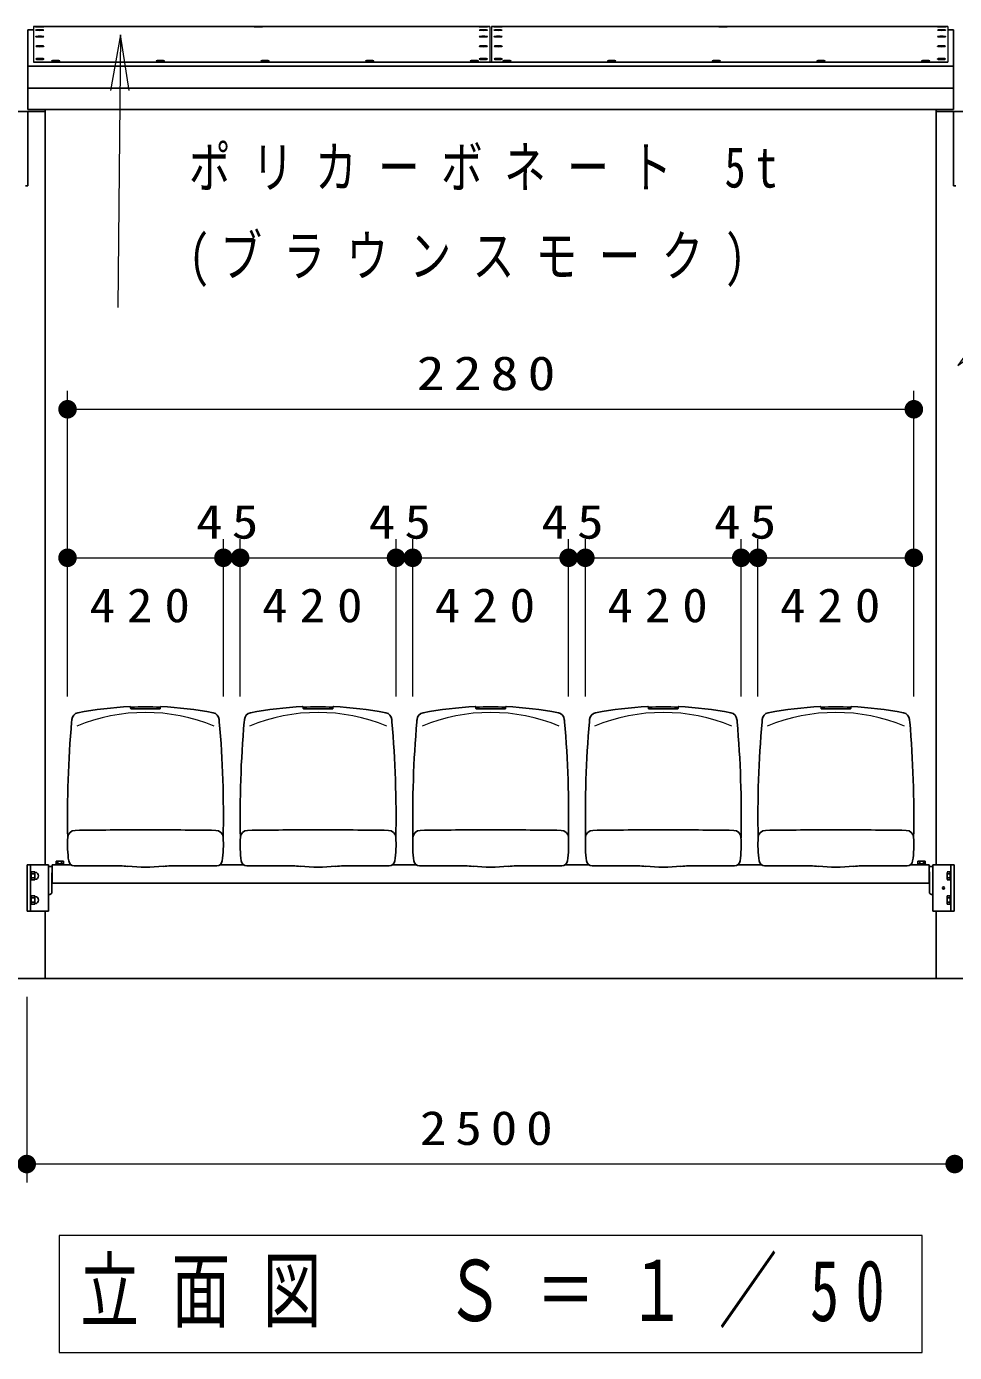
# Model space of a CAD drawing. Units: millimetres on the paper, scale 1:50. Extents: x -365 to 12, y -38 to 257.
# Drawn here: x -288.4 to -238.4, y 67 to 138.4 of the extents above; entities that cross this region are included whole.
import ezdxf

# ---------------------------------------------------------------- set-up
doc = ezdxf.new("R2010")
doc.units = ezdxf.units.MM
doc.layers.add('LY_1', color=7, linetype='Continuous', lineweight=25)
doc.styles.add('ＭＳ ゴシック', font='')
doc.styles.get('ＭＳ ゴシック').set_extended_font_data('MS Gothic')

# ---------------------------------------------------------------- blocks, each defined once
blk = doc.blocks.new('filled_dot')
at = {"color": 0, "linetype": 'Continuous', "lineweight": -2, "const_width": 1.25}
blk.add_lwpolyline([(-0.625, 0, 1), (0.625, 0, 1)], format="xyb", close=True, dxfattribs=at)
blk = doc.blocks.new('open_arrow')
at = {"color": 0, "linetype": 'Continuous', "lineweight": -2}
blk.add_lwpolyline([(7.5, 1.25), (0, 0), (7.5, -1.25)], dxfattribs=at)

msp = doc.modelspace()

# ---------------------------------------------------------------- linework, layer by layer
at = {"layer": 'LY_1'}
for p, q in [((-288.285, 138.261), (-288.285, 133.971)), ((-288.285, 138.261), (-287.985, 138.261)), ((-238.405, 138.261), (-238.705, 138.261)), ((-238.405, 138.261), (-238.405, 133.971)), ((-288.285, 136.303), (-238.405, 136.303)), ((-288.285, 135.118), (-238.405, 135.118)), ((-288.285, 133.971), (-238.405, 133.971)), ((-282.745, 101.714), (-282.745, 101.774)), ((-281.945, 101.684), (-282.715, 101.684)), ((-281.945, 101.684), (-281.175, 101.684)), ((-281.145, 101.714), (-281.145, 101.774)), ((-273.445, 101.714), (-273.445, 101.774)), ((-272.645, 101.684), (-273.415, 101.684)), ((-272.645, 101.684), (-271.875, 101.684)), ((-271.845, 101.714), (-271.845, 101.774)), ((-264.145, 101.714), (-264.145, 101.774)), ((-263.345, 101.684), (-264.115, 101.684)), ((-263.345, 101.684), (-262.575, 101.684)), ((-262.545, 101.714), (-262.545, 101.774)), ((-254.845, 101.714), (-254.845, 101.774)), ((-254.045, 101.684), (-254.815, 101.684)), ((-254.045, 101.684), (-253.275, 101.684)), ((-253.245, 101.714), (-253.245, 101.774)), ((-245.545, 101.714), (-245.545, 101.774)), ((-244.745, 101.684), (-245.515, 101.684)), ((-244.745, 101.684), (-243.975, 101.684)), ((-243.945, 101.714), (-243.945, 101.774)), ((-288.325, 93.286), (-287.165, 93.286)), ((-288.325, 90.786), (-288.325, 93.286)), ((-288.145, 90.786), (-288.145, 93.286)), ((-288.099, 92.926), (-288.145, 92.926)), ((-288.099, 92.446), (-288.099, 92.926)), ((-287.899, 92.905), (-288.099, 92.905)), ((-287.899, 92.466), (-287.899, 92.905)), ((-287.165, 93.286), (-287.345, 93.286)), ((-287.165, 90.786), (-287.165, 93.286)), ((-286.965, 93.186), (-287.165, 93.186)), ((-286.965, 92.286), (-286.965, 93.286)), ((-286.965, 93.286), (-285.951, 93.286)), ((-286.775, 93.286), (-286.775, 93.332)), ((-286.355, 93.332), (-286.775, 93.332)), ((-286.761, 93.472), (-286.761, 93.332)), ((-286.369, 93.472), (-286.761, 93.472)), ((-286.663, 93.472), (-286.663, 93.332)), ((-286.467, 93.472), (-286.467, 93.332)), ((-286.369, 93.472), (-286.369, 93.332)), ((-286.355, 93.286), (-286.355, 93.332)), ((-283.724, 93.235), (-285.784, 93.235)), ((-280.166, 93.235), (-278.106, 93.235)), ((-277.94, 93.286), (-276.651, 93.286)), ((-274.424, 93.235), (-276.484, 93.235)), ((-270.866, 93.235), (-268.806, 93.235)), ((-268.64, 93.286), (-267.351, 93.286)), ((-265.124, 93.235), (-267.184, 93.235)), ((-261.566, 93.235), (-259.506, 93.235)), ((-259.34, 93.286), (-258.051, 93.286)), ((-255.824, 93.235), (-257.884, 93.235)), ((-252.266, 93.235), (-250.206, 93.235)), ((-250.04, 93.286), (-248.751, 93.286)), ((-246.524, 93.235), (-248.584, 93.235)), ((-242.966, 93.235), (-240.906, 93.235)), ((-240.74, 93.286), (-239.725, 93.286)), ((-240.335, 93.286), (-240.335, 93.332)), ((-240.335, 93.332), (-239.915, 93.332)), ((-240.321, 93.472), (-240.321, 93.332)), ((-240.321, 93.472), (-239.929, 93.472)), ((-240.223, 93.472), (-240.223, 93.332)), ((-240.027, 93.472), (-240.027, 93.332)), ((-239.929, 93.472), (-239.929, 93.332)), ((-239.915, 93.286), (-239.915, 93.332)), ((-239.725, 92.286), (-239.725, 93.286)), ((-239.725, 93.186), (-239.525, 93.186)), ((-239.525, 93.286), (-239.345, 93.286)), ((-239.525, 93.286), (-238.365, 93.286)), ((-239.525, 90.786), (-239.525, 93.286)), ((-238.591, 92.905), (-238.751, 92.905)), ((-238.751, 92.496), (-238.751, 92.876)), ((-238.591, 92.446), (-238.591, 92.926)), ((-238.545, 92.926), (-238.591, 92.926)), ((-238.545, 90.786), (-238.545, 93.286)), ((-238.365, 90.786), (-238.365, 93.286)), ((-288.099, 92.446), (-288.145, 92.446)), ((-287.899, 92.795), (-288.099, 92.795)), ((-287.899, 92.576), (-288.099, 92.576)), ((-287.899, 92.466), (-288.099, 92.466)), ((-286.985, 91.806), (-286.985, 92.836)), ((-286.965, 92.286), (-239.725, 92.286)), ((-239.705, 91.806), (-239.705, 92.836)), ((-238.591, 92.795), (-238.751, 92.795)), ((-238.591, 92.576), (-238.751, 92.576)), ((-238.591, 92.466), (-238.751, 92.466)), ((-238.545, 92.446), (-238.591, 92.446)), ((-288.099, 91.626), (-288.145, 91.626)), ((-288.099, 91.146), (-288.099, 91.626)), ((-287.899, 91.605), (-288.099, 91.605)), ((-287.899, 91.495), (-288.099, 91.495)), ((-287.899, 91.166), (-287.899, 91.605)), ((-287.105, 91.686), (-287.165, 91.686)), ((-239.585, 91.686), (-239.525, 91.686)), ((-238.591, 91.605), (-238.751, 91.605)), ((-238.751, 91.166), (-238.751, 91.605)), ((-238.591, 91.495), (-238.751, 91.495)), ((-238.545, 91.626), (-238.591, 91.626)), ((-238.591, 91.146), (-238.591, 91.626)), ((-288.325, 90.786), (-287.165, 90.786)), ((-288.099, 91.146), (-288.145, 91.146)), ((-287.899, 91.276), (-288.099, 91.276)), ((-287.899, 91.166), (-288.099, 91.166)), ((-287.345, 90.786), (-287.345, 87.162)), ((-239.525, 90.786), (-238.365, 90.786)), ((-239.345, 90.786), (-239.345, 87.162)), ((-238.591, 91.276), (-238.751, 91.276)), ((-238.591, 91.166), (-238.751, 91.166)), ((-238.545, 91.146), (-238.591, 91.146))]:
    msp.add_line(p, q, dxfattribs=at)
at = {"layer": 'LY_1', "color": 4, "lineweight": 13}
for p, q in [((-287.985, 138.441), (-287.985, 136.527)), ((-263.395, 138.441), (-263.395, 136.527)), ((-263.295, 138.441), (-263.295, 136.527)), ((-238.705, 138.441), (-238.705, 136.527))]:
    msp.add_line(p, q, dxfattribs=at)
at = {"layer": 'LY_1', "color": 4}
for p, q in [((-287.985, 138.441), (-263.395, 138.441)), ((-238.705, 138.441), (-263.295, 138.441)), ((-238.705, 136.527), (-287.985, 136.527))]:
    msp.add_line(p, q, dxfattribs=at)
at = {"layer": 'LY_1', "color": 150, "lineweight": 13}
msp.add_line((-283.297, 137.996), (-283.429, 123.301), dxfattribs=at)
at = {"layer": 'LY_1', "color": 211}
for p, q in [((-289.345, 133.862), (-287.345, 133.862)), ((-288.285, 133.862), (-288.285, 129.862)), ((-287.345, 133.971), (-287.345, 93.286)), ((-239.345, 133.971), (-239.345, 93.286)), ((-239.345, 133.862), (-237.345, 133.862)), ((-238.405, 133.862), (-238.405, 129.862)), ((-288.405, 129.862), (-288.285, 129.862)), ((-238.405, 129.862), (-238.285, 129.862))]:
    msp.add_line(p, q, dxfattribs=at)
at = {"layer": 'LY_1', "lineweight": 13}
for p, q in [((-286.145, 102.354), (-286.145, 118.822)), ((-240.545, 102.354), (-240.545, 118.822)), ((-286.145, 117.822), (-240.545, 117.822)), ((-277.745, 102.354), (-277.745, 110.822)), ((-276.845, 102.354), (-276.845, 110.822)), ((-268.445, 102.354), (-268.445, 110.822)), ((-267.545, 102.354), (-267.545, 110.822)), ((-259.145, 102.354), (-259.145, 110.822)), ((-258.245, 102.354), (-258.245, 110.822)), ((-249.845, 102.354), (-249.845, 110.822)), ((-248.945, 102.354), (-248.945, 110.822)), ((-286.145, 109.822), (-277.745, 109.822)), ((-277.745, 109.822), (-276.845, 109.822)), ((-276.845, 109.822), (-268.445, 109.822)), ((-268.445, 109.822), (-267.545, 109.822)), ((-267.545, 109.822), (-259.145, 109.822)), ((-259.145, 109.822), (-258.245, 109.822)), ((-258.245, 109.822), (-249.845, 109.822)), ((-249.845, 109.822), (-248.945, 109.822)), ((-248.945, 109.822), (-240.545, 109.822)), ((-288.345, 86.162), (-288.345, 76.162)), ((-288.345, 77.162), (-338.345, 77.162)), ((-238.345, 77.162), (-288.345, 77.162)), ((-240.095, 73.312), (-286.595, 73.312)), ((-286.595, 73.312), (-286.595, 67.012)), ((-240.095, 67.012), (-240.095, 73.312)), ((-286.595, 67.012), (-240.095, 67.012))]:
    msp.add_line(p, q, dxfattribs=at)
at = {"layer": 'LY_1', "color": 150}
msp.add_line((-343.345, 87.162), (-183.345, 87.162), dxfattribs=at)
at = {"layer": 'LY_1'}
msp.add_circle((-238.945, 92.036), 0.06, dxfattribs=at)
for centre, radius, start, end in [((-285.515, 101.078), 0.4, 101.01981, 174.89008), ((-281.945, 82.748), 19.074, 92.49797, 101.01981), ((-282.775, 101.774), 0.03, 0, 92.49767), ((-281.945, 82.748), 19.044, 87.59239, 92.40762), ((-282.715, 101.714), 0.03, 179.99998, 270.00003), ((-281.175, 101.714), 0.03, 269.99997, 0.00002), ((-281.115, 101.774), 0.03, 87.50232, 180), ((-281.945, 82.748), 19.074, 78.98019, 87.50205), ((-278.376, 101.078), 0.4, 5.10992, 78.98019), ((-276.215, 101.078), 0.4, 101.01981, 174.89008), ((-272.645, 82.748), 19.074, 92.49799, 101.01981), ((-273.475, 101.774), 0.03, 0, 92.49767), ((-272.645, 82.748), 19.044, 87.59239, 92.40762), ((-273.415, 101.714), 0.03, 179.99998, 270.00003), ((-271.875, 101.714), 0.03, 269.99997, 0.00002), ((-271.815, 101.774), 0.03, 87.50232, 180), ((-272.645, 82.748), 19.074, 78.98019, 87.50204), ((-269.076, 101.078), 0.4, 5.10992, 78.98019), ((-266.915, 101.078), 0.4, 101.01981, 174.89008), ((-263.345, 82.748), 19.074, 92.49799, 101.01981), ((-264.175, 101.774), 0.03, 0, 92.49767), ((-263.345, 82.748), 19.044, 87.59239, 92.40762), ((-264.115, 101.714), 0.03, 179.99998, 270.00003), ((-262.575, 101.714), 0.03, 269.99997, 0.00002), ((-262.515, 101.774), 0.03, 87.50232, 180), ((-263.345, 82.748), 19.074, 78.98019, 87.50204), ((-259.776, 101.078), 0.4, 5.10992, 78.98019), ((-257.615, 101.078), 0.4, 101.01981, 174.89008), ((-254.045, 82.748), 19.074, 92.49799, 101.01981), ((-254.875, 101.774), 0.03, 0, 92.49767), ((-254.045, 82.748), 19.044, 87.59239, 92.40763), ((-254.815, 101.714), 0.03, 179.99998, 270.00003), ((-253.275, 101.714), 0.03, 269.99997, 0.00002), ((-253.215, 101.774), 0.03, 87.50232, 180), ((-254.045, 82.748), 19.074, 78.98019, 87.50204), ((-250.476, 101.078), 0.4, 5.10992, 78.98019), ((-248.315, 101.078), 0.4, 101.01981, 174.89008), ((-244.745, 82.748), 19.074, 92.49799, 101.01981), ((-245.575, 101.774), 0.03, 0, 92.49767), ((-244.745, 82.748), 19.044, 87.59239, 92.40763), ((-245.515, 101.714), 0.03, 179.99998, 270.00003), ((-243.975, 101.714), 0.03, 269.99997, 0.00002), ((-243.915, 101.774), 0.03, 87.50232, 180), ((-244.745, 82.748), 19.074, 78.98019, 87.50204), ((-241.176, 101.078), 0.4, 5.10992, 78.98019), ((-227.719, 95.91), 58.426, 175.01301, 181.15295), ((-227.719, 95.91), 58.426, 174.89008, 175.013), ((-336.171, 95.91), 58.426, 4.987, 5.10992), ((-336.171, 95.91), 58.426, 358.84704, 4.98699), ((-218.419, 95.91), 58.426, 175.01301, 181.15295), ((-218.419, 95.91), 58.426, 174.89008, 175.013), ((-326.871, 95.91), 58.426, 4.987, 5.10992), ((-326.871, 95.91), 58.426, 358.84704, 4.98699), ((-209.119, 95.91), 58.426, 175.01301, 181.15295), ((-209.119, 95.91), 58.426, 174.89008, 175.013), ((-317.571, 95.91), 58.426, 4.987, 5.10992), ((-317.571, 95.91), 58.426, 358.84704, 4.98699), ((-199.819, 95.91), 58.426, 175.01301, 181.15295), ((-199.819, 95.91), 58.426, 174.89008, 175.013), ((-308.271, 95.91), 58.426, 4.987, 5.10992), ((-308.271, 95.91), 58.426, 358.84704, 4.98699), ((-190.519, 95.91), 58.426, 175.01301, 181.15295), ((-190.519, 95.91), 58.426, 174.89008, 175.013), ((-298.971, 95.91), 58.426, 4.987, 5.10992), ((-298.971, 95.91), 58.426, 358.84704, 4.98699), ((-285.733, 94.737), 0.4, 91.10358, 176.14401), ((-282.496, -105.597), 200.76, 89.84289, 90.92603), ((-281.395, -105.597), 200.76, 89.07397, 90.1571), ((-278.158, 94.737), 0.4, 3.85599, 88.89642), ((-276.433, 94.737), 0.4, 91.10358, 176.14401), ((-273.196, -105.597), 200.76, 89.84289, 90.92603), ((-272.095, -105.597), 200.76, 89.07397, 90.1571), ((-268.858, 94.737), 0.4, 3.85599, 88.89642), ((-267.133, 94.737), 0.4, 91.10358, 176.14401), ((-263.896, -105.597), 200.76, 89.84289, 90.92603), ((-262.795, -105.597), 200.76, 89.07397, 90.1571), ((-259.558, 94.737), 0.4, 3.85599, 88.89642), ((-257.833, 94.737), 0.4, 91.10358, 176.14401), ((-254.596, -105.597), 200.76, 89.84289, 90.92603), ((-253.495, -105.597), 200.76, 89.07397, 90.1571), ((-250.258, 94.737), 0.4, 3.85599, 88.89642), ((-248.533, 94.737), 0.4, 91.10358, 176.14401), ((-245.296, -105.597), 200.76, 89.84289, 90.92603), ((-244.195, -105.597), 200.76, 89.07397, 90.1571), ((-240.958, 94.737), 0.4, 3.85599, 88.89642), ((-280.179, 94.362), 5.966, 176.14401, 188.39203), ((-283.712, 94.362), 5.966, 351.60797, 3.85599), ((-270.879, 94.362), 5.966, 176.14401, 188.39203), ((-274.412, 94.362), 5.966, 351.60797, 3.85599), ((-261.579, 94.362), 5.966, 176.14401, 188.39203), ((-265.112, 94.362), 5.966, 351.60797, 3.85599), ((-252.279, 94.362), 5.966, 176.14401, 188.39203), ((-255.812, 94.362), 5.966, 351.60797, 3.85599), ((-242.979, 94.362), 5.966, 176.14401, 188.39203), ((-246.512, 94.362), 5.966, 351.60797, 3.85599), ((-287.899, 92.686), 0.194, 270, 90), ((-286.815, 92.836), 0.17, 151.92752, 180), ((-285.784, 93.535), 0.3, 188.39202, 270), ((-283.724, 83.235), 10, 85.23509, 89.99999), ((-281.945, 104.579), 11.417, 265.23494, 274.76502), ((-280.166, 83.235), 10, 90.00001, 94.76491), ((-278.106, 93.535), 0.3, 270, 351.60798), ((-276.484, 93.535), 0.3, 188.39202, 270), ((-274.424, 83.235), 10, 85.23509, 89.99999), ((-272.645, 104.579), 11.417, 265.23494, 274.76502), ((-270.866, 83.235), 10, 90.00001, 94.76491), ((-268.806, 93.535), 0.3, 270, 351.60798), ((-267.184, 93.535), 0.3, 188.39202, 270), ((-265.124, 83.235), 10, 85.23509, 89.99999), ((-263.345, 104.579), 11.417, 265.23494, 274.76502), ((-261.566, 83.235), 10, 90.00001, 94.76491), ((-259.506, 93.535), 0.3, 270, 351.60798), ((-257.884, 93.535), 0.3, 188.39202, 270), ((-255.824, 83.235), 10, 85.23509, 89.99999), ((-254.045, 104.579), 11.417, 265.23494, 274.76502), ((-252.266, 83.235), 10, 90.00001, 94.76491), ((-250.206, 93.535), 0.3, 270, 351.60798), ((-248.584, 93.535), 0.3, 188.39202, 270), ((-246.524, 83.235), 10, 85.23509, 89.99999), ((-244.745, 104.579), 11.417, 265.23494, 274.76502), ((-242.966, 83.235), 10, 90.00001, 94.76491), ((-240.906, 93.535), 0.3, 270, 351.60798), ((-239.875, 92.836), 0.17, 0, 28.07249), ((-287.899, 91.386), 0.194, 270, 90), ((-287.105, 91.806), 0.12, 270, 0), ((-239.585, 91.806), 0.12, 179.99999, 270)]:
    msp.add_arc(centre, radius, start, end, dxfattribs=at)
at = {"layer": 'LY_1', "lineweight": 13}
for centre in [(-281.945, 91.827), (-272.645, 91.827), (-263.345, 91.827), (-254.045, 91.827), (-244.745, 91.827)]:
    msp.add_arc(centre, 9.662, 67.49644, 112.50358, dxfattribs=at)
at = {"layer": 'LY_1'}
for centre, major_axis, ratio in [((-287.635, 138.419), (0.22, 0), 0.016436), ((-287.635, 138.246), (0.22, 0), 0.049268), ((-287.635, 137.899), (0.22, 0), 0.081981), ((-275.865, 138.421), (0.22, 0), 0.016436), ((-263.745, 138.419), (-0.22, 0), 0.016436), ((-263.745, 138.246), (-0.22, 0), 0.049268), ((-263.745, 137.899), (-0.22, 0), 0.081981), ((-262.945, 138.419), (0.22, 0), 0.016436), ((-262.945, 138.246), (0.22, 0), 0.049268), ((-262.945, 137.899), (0.22, 0), 0.081981), ((-250.825, 138.421), (0.22, 0), 0.016436), ((-239.055, 138.419), (-0.22, 0), 0.016436), ((-239.055, 138.246), (-0.22, 0), 0.049268), ((-239.055, 137.899), (-0.22, 0), 0.081981), ((-287.635, 137.38), (-0.22, 0), 0.11469), ((-263.745, 137.38), (0.22, 0), 0.11469), ((-262.945, 137.38), (-0.22, 0), 0.11469), ((-239.055, 137.38), (0.22, 0), 0.11469), ((-287.635, 136.688), (-0.22, 0), 0.14724), ((-286.785, 136.581), (-0.22, 0), 0.151699), ((-281.145, 136.581), (-0.22, 0), 0.151686), ((-275.505, 136.581), (-0.22, 0), 0.151686), ((-269.865, 136.581), (-0.22, 0), 0.151686), ((-264.225, 136.581), (-0.22, 0), 0.151686), ((-263.745, 136.688), (0.22, 0), 0.14724), ((-262.945, 136.688), (-0.22, 0), 0.14724), ((-262.465, 136.581), (0.22, 0), 0.151686), ((-256.825, 136.581), (0.22, 0), 0.151686), ((-251.185, 136.581), (0.22, 0), 0.151686), ((-245.545, 136.581), (0.22, 0), 0.151686), ((-239.905, 136.581), (0.22, 0), 0.151699), ((-239.055, 136.688), (0.22, 0), 0.14724)]:
    msp.add_ellipse(centre, major_axis=major_axis, ratio=ratio, dxfattribs=at)

# ---------------------------------------------------------------- block references
at = {"layer": 'LY_1', "color": 150, "lineweight": 13, "xscale": 0.4, "yscale": 0.4, "rotation": 269.5}
msp.add_blockref('open_arrow', (-283.297, 137.996), dxfattribs=at)
at = {"layer": 'LY_1', "lineweight": 13, "xscale": 0.4, "yscale": 0.4}
for name, p, rotation in [('open_arrow', (-238.169, 120.172), 45), ('filled_dot', (-240.545, 117.822), 180), ('filled_dot', (-277.745, 109.822), 180), ('filled_dot', (-276.845, 109.822), 180), ('filled_dot', (-268.445, 109.822), 180), ('filled_dot', (-267.545, 109.822), 180), ('filled_dot', (-259.145, 109.822), 180), ('filled_dot', (-258.245, 109.822), 180), ('filled_dot', (-249.845, 109.822), 180), ('filled_dot', (-248.945, 109.822), 180), ('filled_dot', (-240.545, 109.822), 180), ('filled_dot', (-288.345, 77.162), 180), ('filled_dot', (-238.345, 77.162), 180)]:
    msp.add_blockref(name, p, dxfattribs=dict(at, rotation=rotation))
for p in [(-286.145, 117.822), (-286.145, 109.822)]:
    msp.add_blockref('filled_dot', p, dxfattribs=at)

# ---------------------------------------------------------------- texts
at = {"layer": 'LY_1', "color": 150, "char_height": 2.199, "attachment_point": 4, "style": 'ＭＳ ゴシック'}
for s, insert in [('\\T1.51;\\W0.75;ポリカーボネート\\~5t', (-279.607, 130.801)), ('\\T1.51;\\W0.75;(ブラウンスモーク)', (-279.607, 125.801))]:
    msp.add_mtext(s, dxfattribs=dict(at, insert=insert))
at = {"layer": 'LY_1', "style": 'ＭＳ ゴシック'}
for s, insert, char_height, attachment_point in [('\\T1.33;\\W1.2;2280', (-263.345, 118.822), 1.833, 8), ('\\T1.34;\\W1.15;45', (-277.295, 110.822), 1.833, 8), ('\\T1.34;\\W1.15;45', (-267.995, 110.822), 1.833, 8), ('\\T1.34;\\W1.15;45', (-258.695, 110.822), 1.833, 8), ('\\T1.34;\\W1.15;45', (-249.395, 110.822), 1.833, 8), ('\\T1.47;\\W1.1;420', (-284.956, 106.322), 1.833, 7), ('\\T1.47;\\W1.1;420', (-275.656, 106.322), 1.833, 7), ('\\T1.47;\\W1.1;420', (-266.356, 106.322), 1.833, 7), ('\\T1.47;\\W1.1;420', (-257.056, 106.322), 1.833, 7), ('\\T1.47;\\W1.1;420', (-247.756, 106.322), 1.833, 7), ('\\T1.33;\\W1.15;2500', (-263.345, 78.162), 1.833, 8), ('\\T1.56;\\W0.7;立面図\u3000Ｓ＝１／50', (-263.345, 70.162), 3.299, 5)]:
    msp.add_mtext(s, dxfattribs=dict(at, insert=insert, char_height=char_height, attachment_point=attachment_point))

doc.saveas('drawing.dxf')
